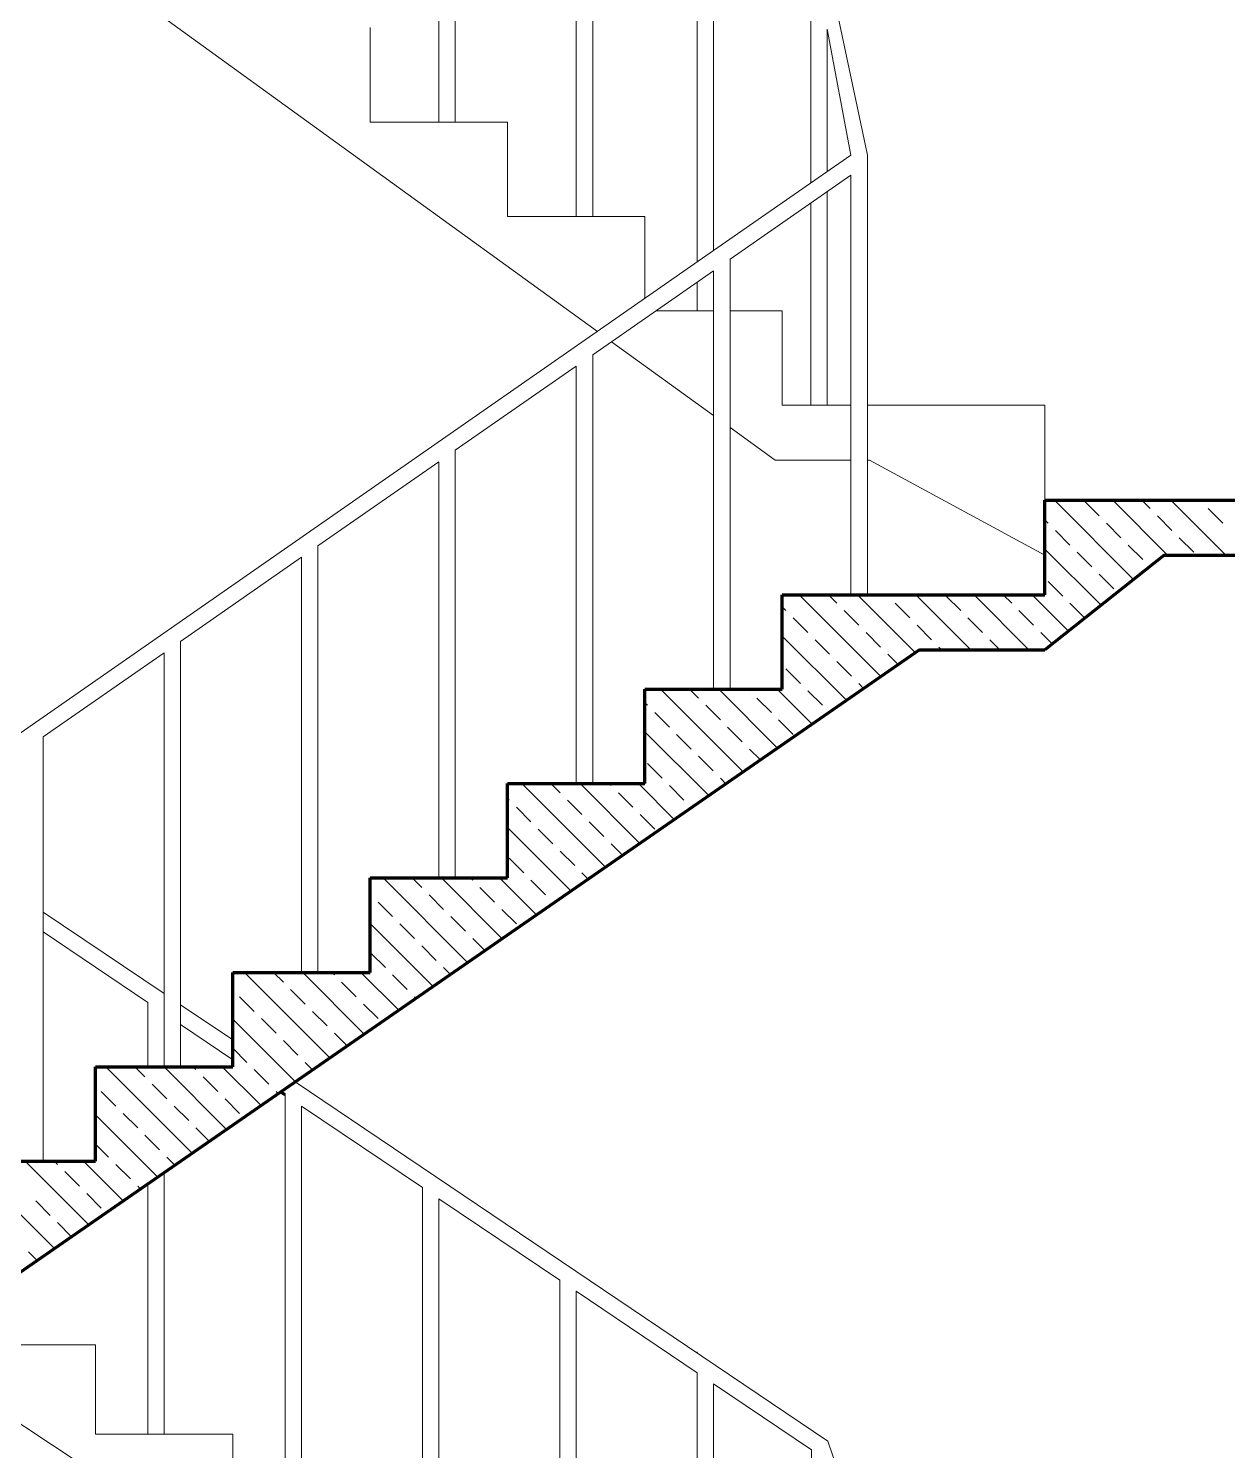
# Model space of a CAD drawing. Header units: millimetres. Extents: x 35860 to 71103, y -11298 to -8385.
# Drawn here: x 54949.9 to 55168.2, y -10773.9 to -10515.1 of the extents above; entities that cross this region are included whole.
import ezdxf

# ---------------------------------------------------------------- set-up
doc = ezdxf.new("R2010")
doc.units = ezdxf.units.MM
doc.header["$MEASUREMENT"] = 0
doc.layers.get('0').update_dxf_attribs({"lineweight": 15})
for name, color, linetype, lineweight in [('02', 2, 'Continuous', 20), ('07', 3, 'Continuous', 70), ('Merd&Balkon', 40, 'Continuous', 20)]:
    doc.layers.add(name, color=color, linetype=linetype, lineweight=lineweight)

msp = doc.modelspace()

# ---------------------------------------------------------------- linework, layer by layer
for p, q in [((55151.05, -10615.39), (55136.64, -10600.98)), ((55144.77, -10603.81), (55142.12, -10601.16)), ((55157.24, -10610.98), (55147.24, -10600.98)), ((55154.05, -10602.49), (55152.55, -10600.98)), ((55167.85, -10610.98), (55157.85, -10600.98)), ((55163.33, -10601.16), (55163.15, -10600.98)), ((55135.49, -10605.14), (55134.91, -10604.56)), ((55158.03, -10606.46), (55155.37, -10603.81)), ((55167.31, -10605.14), (55164.65, -10602.49)), ((55139.46, -10609.11), (55136.81, -10606.46)), ((55148.74, -10607.79), (55146.09, -10605.14)), ((55145.13, -10620.08), (55134.91, -10609.86)), ((55152.72, -10611.77), (55150.07, -10609.11)), ((55162, -10610.44), (55159.35, -10607.79)), ((55143.44, -10613.09), (55140.79, -10610.44)), ((55147.42, -10617.07), (55144.77, -10614.42)), ((55138.14, -10618.4), (55135.49, -10615.74)), ((55105.05, -10633.03), (55090.18, -10618.16)), ((55097.04, -10619.72), (55095.48, -10618.16)), ((55111.31, -10628.69), (55100.78, -10618.16)), ((55106.32, -10618.4), (55106.09, -10618.16)), ((55110.3, -10622.37), (55107.64, -10619.72)), ((55121.39, -10628.16), (55111.39, -10618.16)), ((55119.58, -10621.05), (55116.93, -10618.4)), ((55132, -10628.16), (55122, -10618.16)), ((55128.86, -10619.72), (55127.3, -10618.16)), ((55139.2, -10624.76), (55132.6, -10618.16)), ((55142.12, -10622.37), (55139.46, -10619.72)), ((55087.76, -10621.05), (55087.08, -10620.37)), ((55091.73, -10625.02), (55089.08, -10622.37)), ((55101.02, -10623.7), (55098.36, -10621.05)), ((55123.55, -10625.02), (55120.9, -10622.37)), ((55132.84, -10623.7), (55130.18, -10621.05)), ((55104.99, -10627.68), (55102.34, -10625.02)), ((55114.27, -10626.35), (55111.62, -10623.7)), ((55136.24, -10627.11), (55134.16, -10625.02)), ((55098.78, -10637.37), (55087.08, -10625.68)), ((55095.71, -10629), (55093.06, -10626.35)), ((55116.09, -10628.16), (55115.6, -10627.68)), ((55126.69, -10628.16), (55124.88, -10626.35)), ((55099.69, -10632.98), (55097.04, -10630.33)), ((55108.18, -10630.86), (55106.32, -10629)), ((55090.41, -10634.3), (55087.76, -10631.65)), ((55079.97, -10650.38), (55064.93, -10635.34)), ((55071.85, -10636.96), (55070.23, -10635.34)), ((55086.24, -10646.05), (55075.54, -10635.34)), ((55081.13, -10635.63), (55080.84, -10635.34)), ((55092.51, -10641.71), (55086.14, -10635.34)), ((55094.39, -10638.28), (55091.73, -10635.63)), ((55101.91, -10635.2), (55101.02, -10634.3)), ((55062.57, -10638.28), (55062.08, -10637.8)), ((55075.82, -10640.93), (55073.17, -10638.28)), ((55085.11, -10639.61), (55082.45, -10636.96)), ((55066.54, -10642.26), (55063.89, -10639.61)), ((55073.7, -10654.72), (55062.08, -10643.1)), ((55079.8, -10644.91), (55077.15, -10642.26)), ((55089.08, -10643.59), (55086.43, -10640.93)), ((55070.52, -10646.24), (55067.87, -10643.59)), ((55074.5, -10650.21), (55071.85, -10647.56)), ((55083.11, -10648.21), (55081.13, -10646.24)), ((55065.22, -10651.54), (55062.57, -10648.89)), ((55054.9, -10667.74), (55039.68, -10652.52)), ((55046.66, -10654.19), (55044.99, -10652.52)), ((55061.16, -10663.4), (55050.29, -10652.52)), ((55055.94, -10652.87), (55055.59, -10652.52)), ((55067.43, -10659.06), (55060.9, -10652.52)), ((55069.2, -10655.52), (55066.54, -10652.87)), ((55076.84, -10652.55), (55075.82, -10651.54)), ((55037.38, -10655.52), (55037.08, -10655.23)), ((55050.63, -10658.17), (55047.98, -10655.52)), ((55059.91, -10656.84), (55057.26, -10654.19)), ((55041.35, -10659.5), (55038.7, -10656.84)), ((55063.89, -10660.82), (55061.24, -10658.17)), ((55070.57, -10656.89), (55070.52, -10656.84)), ((55048.63, -10672.07), (55037.08, -10660.53)), ((55045.33, -10663.47), (55042.68, -10660.82)), ((55054.61, -10662.15), (55051.96, -10659.5)), ((55058.03, -10665.57), (55055.94, -10663.47)), ((55040.03, -10668.78), (55037.38, -10666.12)), ((55049.31, -10667.45), (55046.66, -10664.8)), ((55051.76, -10669.9), (55050.63, -10668.78)), ((55029.82, -10685.09), (55014.44, -10669.7)), ((55021.47, -10671.43), (55019.74, -10669.7)), ((55036.09, -10680.75), (55025.04, -10669.7)), ((55030.75, -10670.1), (55030.35, -10669.7)), ((55034.72, -10674.08), (55032.07, -10671.43)), ((55042.36, -10676.41), (55035.65, -10669.7)), ((55044, -10672.75), (55041.35, -10670.1)), ((55012.18, -10672.75), (55012.08, -10672.65)), ((55016.16, -10676.73), (55013.51, -10674.08)), ((55025.44, -10675.41), (55022.79, -10672.75)), ((55045.49, -10674.24), (55045.33, -10674.08)), ((55029.42, -10679.38), (55026.77, -10676.73)), ((55038.7, -10678.06), (55036.05, -10675.41)), ((55023.55, -10689.42), (55012.08, -10677.96)), ((55020.14, -10680.71), (55017.49, -10678.06)), ((55024.12, -10684.69), (55021.47, -10682.03)), ((55032.96, -10682.92), (55030.75, -10680.71)), ((55014.84, -10686.01), (55012.18, -10683.36)), ((55004.75, -10702.44), (54989.19, -10686.88)), ((54996.28, -10688.66), (54994.49, -10686.88)), ((55011.01, -10698.1), (54999.8, -10686.88)), ((55005.56, -10687.34), (55005.1, -10686.88)), ((55017.28, -10693.76), (55010.4, -10686.88)), ((55018.81, -10689.99), (55016.16, -10687.34)), ((55026.69, -10687.26), (55025.44, -10686.01)), ((55000.25, -10692.64), (54997.6, -10689.99)), ((55009.53, -10691.32), (55006.88, -10688.66)), ((54990.97, -10693.97), (54988.32, -10691.32)), ((55013.51, -10695.29), (55010.86, -10692.64)), ((55020.42, -10691.59), (55020.14, -10691.32)), ((55004.23, -10696.62), (55001.58, -10693.97)), ((54998.48, -10706.78), (54987.08, -10695.38)), ((54994.95, -10697.94), (54992.3, -10695.29)), ((54998.93, -10701.92), (54996.28, -10699.27)), ((55007.88, -10700.27), (55005.56, -10697.94)), ((54989.65, -10703.25), (54987.08, -10700.69)), ((54979.67, -10719.79), (54963.94, -10704.06)), ((54971.08, -10705.9), (54969.25, -10704.06)), ((54985.94, -10715.45), (54974.55, -10704.06)), ((54980.37, -10704.57), (54979.85, -10704.06)), ((54992.21, -10711.11), (54985.16, -10704.06)), ((54993.62, -10707.23), (54990.97, -10704.57)), ((55001.61, -10704.61), (55000.25, -10703.25)), ((54975.06, -10709.88), (54972.41, -10707.23)), ((54984.34, -10708.55), (54981.69, -10705.9)), ((54965.78, -10711.2), (54963.13, -10708.55)), ((54988.32, -10712.53), (54985.67, -10709.88)), ((54995.34, -10708.94), (54994.95, -10708.55)), ((54973.4, -10724.13), (54962.08, -10712.81)), ((54969.76, -10715.18), (54967.11, -10712.53)), ((54979.04, -10713.85), (54976.39, -10711.2)), ((54982.8, -10717.62), (54980.37, -10715.18)), ((54964.46, -10720.48), (54962.08, -10718.11)), ((54973.74, -10719.16), (54971.08, -10716.51)), ((54976.54, -10721.96), (54975.06, -10720.48)), ((54954.6, -10737.14), (54938.7, -10721.24)), ((54960.86, -10732.8), (54949.3, -10721.24)), ((54955.17, -10721.81), (54954.61, -10721.24)), ((54959.15, -10725.79), (54956.5, -10723.14)), ((54967.13, -10728.46), (54959.91, -10721.24)), ((54968.43, -10724.46), (54965.78, -10721.81)), ((54970.27, -10726.3), (54969.76, -10725.79)), ((54953.85, -10731.09), (54951.2, -10728.44)), ((54963.13, -10729.76), (54960.48, -10727.11)), ((54957.73, -10734.97), (54955.17, -10732.42)), ((54951.46, -10739.31), (54949.87, -10737.72))]:
    msp.add_line(p, q)
at = {"layer": '02'}
for p, q in [((55024.58, -10532.15), (55024.58, -10458.16)), ((55027.58, -10532.15), (55027.58, -10460.25)), ((55049.58, -10549.33), (55049.58, -10475.55)), ((55052.58, -10549.33), (55052.58, -10477.64)), ((55071.58, -10557.63), (55071.58, -10490.86)), ((55074.58, -10555.55), (55074.58, -10492.95)), ((55095.28, -10503.69), (55102.58, -10538.16)), ((55092.28, -10543.24), (55092.28, -10505.25)), ((55099.58, -10538.16), (55095.28, -10515.26)), ((55095.28, -10541.16), (55095.28, -10515.26)), ((55074.58, -10555.55), (55099.58, -10538.16)), ((55102.58, -10618.16), (55102.58, -10538.16)), ((55077.58, -10557.11), (55099.58, -10541.82)), ((55099.58, -10618.16), (55099.58, -10541.82)), ((55095.28, -10583.69), (55095.28, -10544.81)), ((55092.28, -10583.69), (55092.28, -10546.9)), ((55074.58, -10555.55), (55074.58, -10555.34)), ((54926.63, -10658.42), (55074.58, -10555.55)), ((55077.58, -10635.34), (55077.58, -10557.11)), ((55052.58, -10574.5), (55074.58, -10559.2)), ((55074.58, -10635.34), (55074.58, -10559.2)), ((55074.58, -10566.51), (55074.58, -10559.2)), ((55074.58, -10566.51), (55074.58, -10559.2)), ((55052.58, -10652.52), (55052.58, -10574.5)), ((55027.58, -10591.88), (55049.58, -10576.58)), ((55049.58, -10652.52), (55049.58, -10576.58)), ((55002.58, -10609.26), (55024.58, -10593.97)), ((55024.58, -10669.7), (55024.58, -10593.97)), ((55027.58, -10669.7), (55027.58, -10591.88)), ((55002.58, -10686.88), (55002.58, -10609.26)), ((54977.58, -10626.65), (54999.58, -10611.35)), ((54999.58, -10686.88), (54999.58, -10611.35)), ((54977.58, -10704.06), (54977.58, -10626.65)), ((55074.58, -10635.34), (55074.58, -10627.34)), ((54952.58, -10644.03), (54974.58, -10628.73)), ((54974.58, -10704.06), (54974.58, -10628.73)), ((54952.58, -10721.24), (54952.58, -10644.03)), ((54974.58, -10690.74), (54952.58, -10675.92)), ((54971.58, -10692.34), (54952.58, -10679.53)), ((54971.58, -10704.06), (54971.58, -10692.34)), ((54974.58, -10704.06), (54974.58, -10690.92)), ((54987.08, -10699.17), (54977.58, -10692.77)), ((54987.08, -10702.79), (54977.58, -10696.38)), ((55095.4, -10772.17), (54998.42, -10706.81)), ((54996.58, -10787.17), (54996.58, -10709.19)), ((54999.58, -10787.17), (54999.58, -10711.21)), ((55021.58, -10726.04), (54999.58, -10711.21)), ((54974.58, -10770.92), (54974.58, -10723.31)), ((54971.58, -10770.92), (54971.58, -10725.38)), ((55021.58, -10803.42), (55021.58, -10726.04)), ((55024.58, -10803.42), (55024.58, -10728.06)), ((55046.58, -10742.89), (55024.58, -10728.06)), ((55046.58, -10819.67), (55046.58, -10742.89)), ((55049.58, -10819.67), (55049.58, -10744.91)), ((55071.58, -10759.74), (55049.58, -10744.91)), ((55071.58, -10756.12), (55071.58, -10755.92)), ((55071.58, -10824.9), (55071.58, -10759.74)), ((55092.4, -10773.77), (55074.58, -10761.76)), ((55074.58, -10823), (55074.58, -10761.76)), ((55095.4, -10772.17), (55106.52, -10804.67)), ((55092.4, -10811.72), (55092.4, -10773.77))]:
    msp.add_line(p, q, dxfattribs=at)
at = {"layer": '07'}
for p, q in [((55134.91, -10618.16), (55134.91, -10600.98)), ((55134.91, -10600.98), (55202.08, -10600.98)), ((55156.62, -10610.98), (55134.91, -10628.16)), ((55156.62, -10610.98), (55182.08, -10610.98)), ((55087.08, -10635.34), (55087.08, -10618.16)), ((55087.08, -10618.16), (55112.08, -10618.16)), ((55112.08, -10618.16), (55134.91, -10618.16)), ((55112.08, -10628.16), (54938.29, -10748.42)), ((55112.08, -10628.16), (55134.91, -10628.16)), ((55062.08, -10652.52), (55062.08, -10635.34)), ((55062.08, -10635.34), (55087.08, -10635.34)), ((55037.08, -10669.7), (55037.08, -10652.52)), ((55037.08, -10652.52), (55062.08, -10652.52)), ((55012.08, -10686.88), (55012.08, -10669.7)), ((55012.08, -10669.7), (55037.08, -10669.7)), ((54987.08, -10704.06), (54987.08, -10686.88)), ((54987.08, -10686.88), (55012.08, -10686.88)), ((54962.08, -10721.24), (54962.08, -10704.06)), ((54962.08, -10704.06), (54987.08, -10704.06)), ((54996.58, -10709.19), (54995.78, -10708.64)), ((54937.08, -10721.24), (54962.08, -10721.24))]:
    msp.add_line(p, q, dxfattribs=at)
at = {"layer": 'Merd&Balkon'}
for p, q in [((55053.43, -10570.25), (54919.64, -10473.42)), ((55012.08, -10514.97), (55012.08, -10532.15)), ((55012.08, -10532.15), (55037.08, -10532.15)), ((55037.08, -10532.15), (55037.08, -10549.33)), ((55037.08, -10549.33), (55062.08, -10549.33)), ((55062.08, -10549.33), (55062.08, -10564.24)), ((55071.58, -10566.51), (55071.58, -10561.29)), ((55064.07, -10566.51), (55074.58, -10566.51)), ((55077.58, -10566.51), (55087.08, -10566.51)), ((55087.08, -10566.51), (55087.08, -10583.69)), ((55074.58, -10585.56), (55056.01, -10572.12)), ((55087.08, -10583.69), (55099.58, -10583.69)), ((55102.58, -10583.69), (55112.08, -10583.69)), ((55112.08, -10583.69), (55134.91, -10583.69)), ((55134.91, -10600.98), (55134.91, -10583.69)), ((55085.82, -10593.69), (55077.58, -10587.73)), ((55093.82, -10593.69), (55085.82, -10593.69)), ((55099.58, -10593.69), (55093.82, -10593.69)), ((55102.95, -10593.69), (55102.58, -10593.69)), ((55134.91, -10610.98), (55102.95, -10593.69)), ((54917.08, -10748.42), (55051.99, -10837.31)), ((54937.08, -10754.67), (54962.08, -10754.67)), ((54962.08, -10754.67), (54962.08, -10770.92)), ((54962.08, -10770.92), (54987.08, -10770.92)), ((54987.08, -10770.92), (54987.08, -10787.17))]:
    msp.add_line(p, q, dxfattribs=at)

doc.saveas('drawing.dxf')
